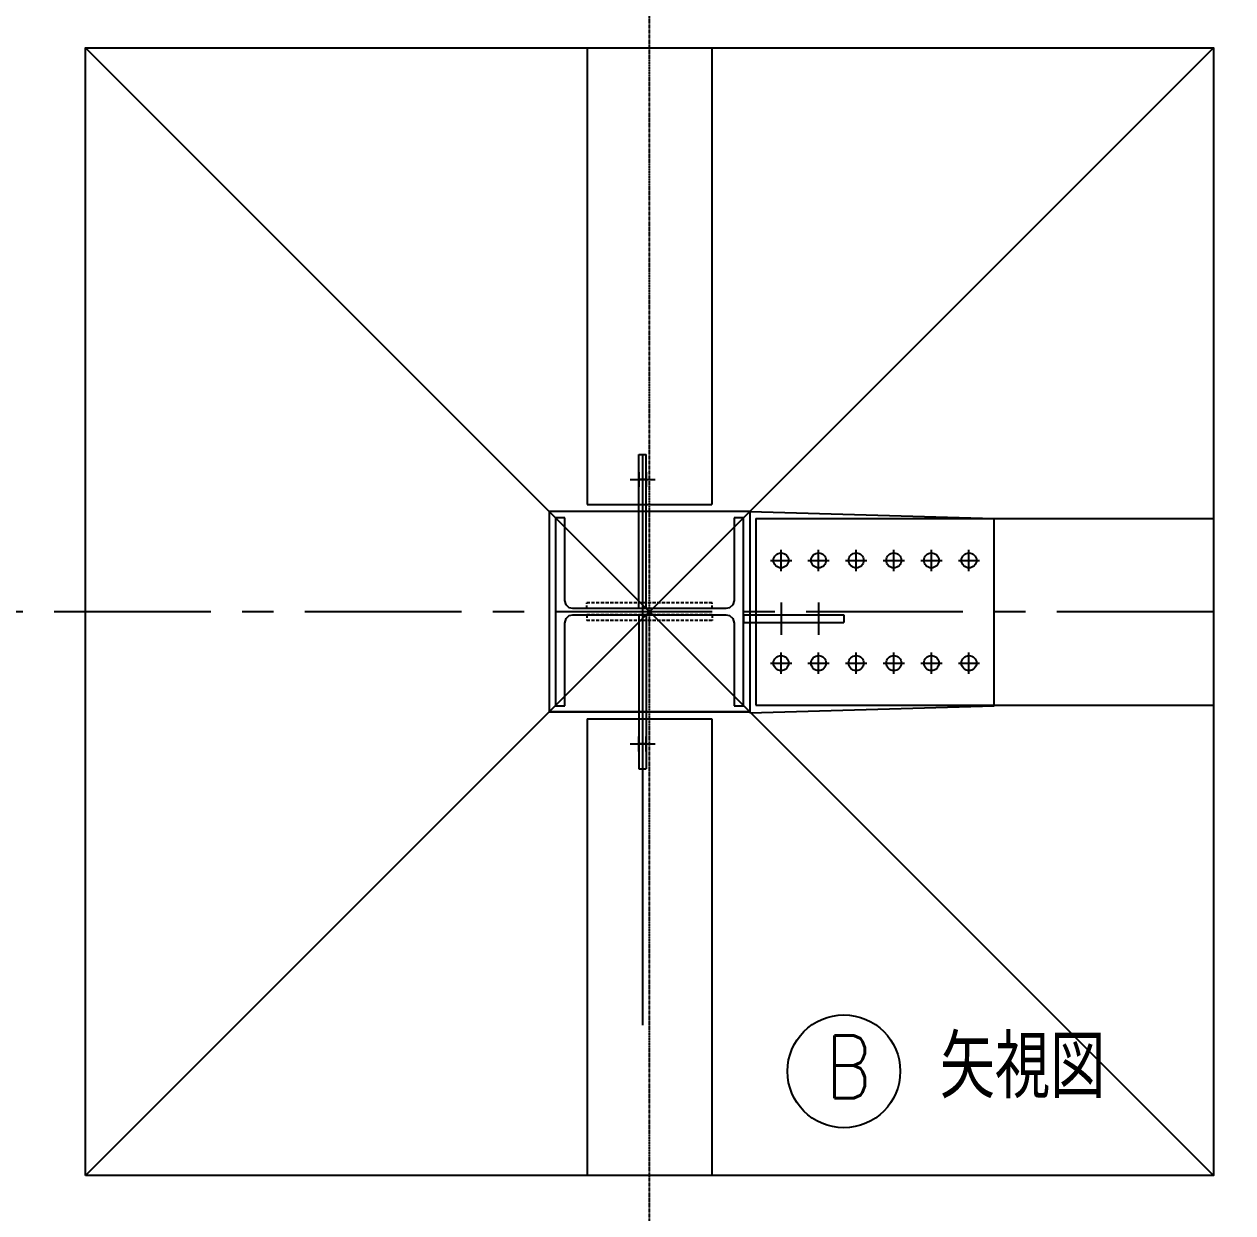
# Model space of a CAD drawing. Extents: x -668440 to 1010955, y -1678500 to 210463.
# Drawn here: x -567126 to -547837, y -923007 to -904033 of the extents above; entities that cross this region are included whole.
import ezdxf

# ---------------------------------------------------------------- set-up
doc = ezdxf.new("R2010")
doc.units = 0
doc.header["$MEASUREMENT"] = 0
for name, pattern in [('CENTER', [2, 1.25, -0.25, 0.25, -0.25]), ('DASHED', [0.75, 0.5, -0.25]), ('HASEN_S', [2, 1.5, -0.5])]:
    doc.linetypes.add(name, pattern=pattern)
doc.layers.get('0').update_dxf_attribs({"color": 3, "linetype": 'CONTINUOUS'})
doc.layers.add('00_ADDL', color=253, linetype='CONTINUOUS', plot=False)
for name, color, linetype in [('00_詳細', 7, 'CONTINUOUS'), ('100', 5, 'CENTER'), ('_1-3_L-CS', 1, 'CONTINUOUS'), ('_4-7_CS-H', 4, 'HASEN_S'), ('BEAM_H-434x299x10x15x13', 7, 'CONTINUOUS'), ('BOLT', 4, 'CONTINUOUS'), ('COL_H-300x300x10x15x13', 7, 'CONTINUOUS'), ('ctp400-40-60-60-0-0-M22', 7, 'CONTINUOUS'), ('cwr_d', 7, 'CONTINUOUS'), ('SH400-12-3-3-M22@90(0.0)', 7, 'CONTINUOUS'), ('SP400-40-60-60-0-0-M22-200-K6-320-320-0-164-TYPE1', 7, 'CONTINUOUS'), ('SP400-40-60-60-0-0-M22-200-K6-614-322-0-168-TYPE2', 7, 'CONTINUOUS')]:
    doc.layers.add(name, color=color, linetype=linetype)
doc.styles.add('S000', font='simplex.shx', dxfattribs={"width": 0.7, "bigfont": 'extfont2.shx'})

# ---------------------------------------------------------------- blocks, each defined once
blk = doc.blocks.new('剛接合部C1Y')
blk.add_line((-222234.62063, -396116.92555), (-222234.62063, -395816.92555))
at = {"layer": '00_ADDL'}
for p, q in [((-223684.62063, -395065.92555), (-221884.62063, -396865.92555)), ((-221884.62063, -395065.92555), (-223684.62063, -396865.92555))]:
    blk.add_line(p, q, dxfattribs=at)
at = {"layer": '00_ADDL', "transparency": 33554661}
for p, q in [((-222795.62063, -395714.92555), (-222795.62063, -396625.85371)), ((-222789.62063, -395754.92555), (-222801.62063, -395754.92555)), ((-222789.62063, -396176.92555), (-222801.62063, -396176.92555))]:
    blk.add_line(p, q, dxfattribs=at)
at = {"layer": '00_ADDL'}
blk.add_lwpolyline([(-223684.62063, -396865.92555), (-223684.62063, -395065.92555), (-221884.62063, -395065.92555), (-221884.62063, -396865.92555)], close=True, dxfattribs=at)
at = {"layer": '00_詳細'}
for p, q in [((-222884.12063, -395065.92555), (-222884.12063, -395794.92555)), ((-222685.12063, -395065.92555), (-222685.12063, -395794.92555)), ((-222884.12063, -395794.92555), (-222685.12063, -395794.92555)), ((-222884.12063, -396136.92555), (-222884.12063, -396865.92555)), ((-222884.12063, -396136.92555), (-222685.12063, -396136.92555)), ((-222685.12063, -396136.92555), (-222685.12063, -396865.92555))]:
    blk.add_line(p, q, dxfattribs=at)
at = {"layer": '100'}
blk.add_line((-222784.62063, -397002.59222), (-222784.62063, -393132.59222), dxfattribs=at)
at = {"layer": '100', "linetype": 'CENTER', "ltscale": 200}
blk.add_line((-219884.62063, -395965.92555), (-225684.62063, -395965.92555), dxfattribs=at)
at = {"layer": '_1-3_L-CS', "ltscale": 10}
blk.add_circle((-222474.32904, -396699.57109), 90, dxfattribs=at)
at = {"layer": '_4-7_CS-H', "ltscale": 0.5}
for p, q in [((-222801.62063, -395960.92555), (-222801.62063, -395714.92555)), ((-222801.62063, -395714.92555), (-222789.62063, -395714.92555)), ((-222789.62063, -395960.92555), (-222789.62063, -395714.92555)), ((-222801.62063, -395970.92555), (-222801.62063, -396216.92555)), ((-222789.62063, -395970.92555), (-222789.62063, -396216.92555)), ((-222801.62063, -396216.92555), (-222789.62063, -396216.92555))]:
    blk.add_line(p, q, dxfattribs=at)
at = {"layer": '_4-7_CS-H', "ltscale": 0.5, "extrusion": (1, -2e-15, 0)}
for centre in [(-395754.92555, 0, -222801.62063), (-395754.92555, 0, -222789.62063)]:
    blk.add_circle(centre, 12, dxfattribs=at)
at = {"layer": '_4-7_CS-H', "ltscale": 0.5, "extrusion": (1, 2e-15, 0)}
for centre in [(-396176.92555, 0, -222801.62063), (-396176.92555, 0, -222789.62063)]:
    blk.add_circle(centre, 12, dxfattribs=at)
at = {"layer": 'BEAM_H-434x299x10x15x13'}
for p, q in [((-222614.62063, -395816.92555), (-221884.62063, -395816.92555)), ((-222614.62063, -395816.92555), (-222614.62063, -396114.92555)), ((-222614.62063, -396114.92555), (-221884.62063, -396114.92555))]:
    blk.add_line(p, q, dxfattribs=at)
at = {"layer": 'BOLT'}
for p, q in [((-222815.62063, -395754.92555, -40), (-222775.62063, -395754.92555, -40)), ((-222574.62063, -395900.92555), (-222574.62063, -395866.92555)), ((-222514.62063, -395900.92555), (-222514.62063, -395866.92555)), ((-222454.62063, -395900.92555), (-222454.62063, -395866.92555)), ((-222394.62063, -395900.92555), (-222394.62063, -395866.92555)), ((-222334.62063, -395900.92555), (-222334.62063, -395866.92555)), ((-222274.62063, -395900.92555), (-222274.62063, -395866.92555)), ((-222591.62063, -395883.92555), (-222557.62063, -395883.92555)), ((-222531.62063, -395883.92555), (-222497.62063, -395883.92555)), ((-222471.62063, -395883.92555), (-222437.62063, -395883.92555)), ((-222411.62063, -395883.92555), (-222377.62063, -395883.92555)), ((-222351.62063, -395883.92555), (-222317.62063, -395883.92555)), ((-222291.62063, -395883.92555), (-222257.62063, -395883.92555)), ((-222574.62063, -395950.92555), (-222574.62063, -396002.92555)), ((-222514.62063, -395950.92555), (-222514.62063, -396002.92555)), ((-222574.62063, -396064.92555), (-222574.62063, -396030.92555)), ((-222514.62063, -396064.92555), (-222514.62063, -396030.92555)), ((-222454.62063, -396064.92555), (-222454.62063, -396030.92555)), ((-222394.62063, -396064.92555), (-222394.62063, -396030.92555)), ((-222334.62063, -396064.92555), (-222334.62063, -396030.92555)), ((-222274.62063, -396064.92555), (-222274.62063, -396030.92555)), ((-222591.62063, -396047.92555), (-222557.62063, -396047.92555)), ((-222531.62063, -396047.92555), (-222497.62063, -396047.92555)), ((-222471.62063, -396047.92555), (-222437.62063, -396047.92555)), ((-222411.62063, -396047.92555), (-222377.62063, -396047.92555)), ((-222351.62063, -396047.92555), (-222317.62063, -396047.92555)), ((-222291.62063, -396047.92555), (-222257.62063, -396047.92555)), ((-222815.62063, -396176.92555, -40), (-222775.62063, -396176.92555, -40))]:
    blk.add_line(p, q, dxfattribs=at)
at = {"layer": 'COL_H-300x300x10x15x13'}
for p, q in [((-222919.62063, -395815.92555), (-222934.62063, -395815.92555)), ((-222934.62063, -395815.92555), (-222934.62063, -396115.92555)), ((-222919.62063, -395947.92555), (-222919.62063, -395815.92555)), ((-222634.62063, -395815.92555), (-222649.62063, -395815.92555)), ((-222649.62063, -395815.92555), (-222649.62063, -395947.92555)), ((-222634.62063, -396115.92555), (-222634.62063, -395815.92555)), ((-222917.62063, -395954.92555), (-222919.62063, -395947.92555)), ((-222912.62063, -395959.92555), (-222917.62063, -395954.92555)), ((-222651.62063, -395954.92555), (-222656.62063, -395959.92555)), ((-222649.62063, -395947.92555), (-222651.62063, -395954.92555)), ((-222919.62063, -395983.92555), (-222917.62063, -395976.92555)), ((-222917.62063, -395976.92555), (-222912.62063, -395971.92555)), ((-222906.62063, -395960.92555), (-222912.62063, -395959.92555)), ((-222912.62063, -395971.92555), (-222906.62063, -395970.92555)), ((-222662.62063, -395960.92555), (-222906.62063, -395960.92555)), ((-222906.62063, -395970.92555), (-222662.62063, -395970.92555)), ((-222656.62063, -395959.92555), (-222662.62063, -395960.92555)), ((-222662.62063, -395970.92555), (-222656.62063, -395971.92555)), ((-222656.62063, -395971.92555), (-222651.62063, -395976.92555)), ((-222651.62063, -395976.92555), (-222649.62063, -395983.92555)), ((-222919.62063, -396115.92555), (-222919.62063, -395983.92555)), ((-222649.62063, -395983.92555), (-222649.62063, -396115.92555)), ((-222934.62063, -396115.92555), (-222919.62063, -396115.92555)), ((-222649.62063, -396115.92555), (-222634.62063, -396115.92555))]:
    blk.add_line(p, q, dxfattribs=at)
at = {"layer": 'ctp400-40-60-60-0-0-M22'}
for p, q in [((-222624.62063, -395805.92555), (-222944.62063, -395805.92555)), ((-222944.62063, -395805.92555), (-222944.62063, -396125.92555)), ((-222624.62063, -395805.92555), (-222624.62063, -396125.92555)), ((-222624.62063, -396125.92555), (-222944.62063, -396125.92555))]:
    blk.add_line(p, q, dxfattribs=at)
at = {"layer": 'cwr_d', "linetype": 'DASHED', "ltscale": 10}
for p, q in [((-222684.62063, -395951.92555), (-222884.62063, -395951.92555)), ((-222884.62063, -395960.92555), (-222884.62063, -395951.92555)), ((-222684.62063, -395960.92555), (-222684.62063, -395951.92555)), ((-222684.62063, -395960.92555), (-222884.62063, -395960.92555)), ((-222684.62063, -395970.92555), (-222884.62063, -395970.92555)), ((-222884.62063, -395970.92555), (-222884.62063, -395979.92555)), ((-222684.62063, -395970.92555), (-222684.62063, -395979.92555)), ((-222684.62063, -395979.92555), (-222884.62063, -395979.92555))]:
    blk.add_line(p, q, dxfattribs=at)
at = {"layer": 'SH400-12-3-3-M22@90(0.0)'}
for p, q in [((-222634.62063, -395970.92555), (-222634.62063, -395982.92555)), ((-222634.62063, -395970.92555), (-222474.62063, -395970.92555)), ((-222474.62063, -395970.92555), (-222474.62063, -395982.92555)), ((-222634.62063, -395982.92555), (-222474.62063, -395982.92555))]:
    blk.add_line(p, q, dxfattribs=at)
at = {"layer": 'SP400-40-60-60-0-0-M22-200-K6-320-320-0-164-TYPE1'}
for p, q in [((-222624.62063, -395805.92555), (-222944.62063, -395805.92555)), ((-222944.62063, -395805.92555), (-222944.62063, -396125.92555)), ((-222944.62063, -396125.92555), (-222624.62063, -396125.92555))]:
    blk.add_line(p, q, dxfattribs=at)
for centre in [(-222574.62063, -395883.92555), (-222514.62063, -395883.92555), (-222454.62063, -395883.92555), (-222394.62063, -395883.92555), (-222334.62063, -395883.92555), (-222274.62063, -395883.92555), (-222574.62063, -396047.92555), (-222514.62063, -396047.92555), (-222454.62063, -396047.92555), (-222394.62063, -396047.92555), (-222334.62063, -396047.92555), (-222274.62063, -396047.92555)]:
    blk.add_circle(centre, 12, dxfattribs=at)
at = {"layer": 'SP400-40-60-60-0-0-M22-200-K6-614-322-0-168-TYPE2'}
for p, q in [((-222624.62063, -395805.92555), (-222234.62063, -395816.92555)), ((-222234.62063, -396116.92555), (-222624.62063, -396127.92555))]:
    blk.add_line(p, q, dxfattribs=at)
at = {"layer": '_1-3_L-CS', "ltscale": 10, "style": 'S000', "width": 0.8}
blk.add_text('B  矢視図', height=100, rotation=359.99999997, dxfattribs=at).set_placement((-222502.77806, -396742.44137))

msp = doc.modelspace()

# ---------------------------------------------------------------- block references
at = {"xscale": 10, "yscale": 10, "zscale": 10}
msp.add_blockref('剛接合部C1Y', (1670698.6842, 3046247.35843, 5600), dxfattribs=at)

doc.saveas('drawing.dxf')
